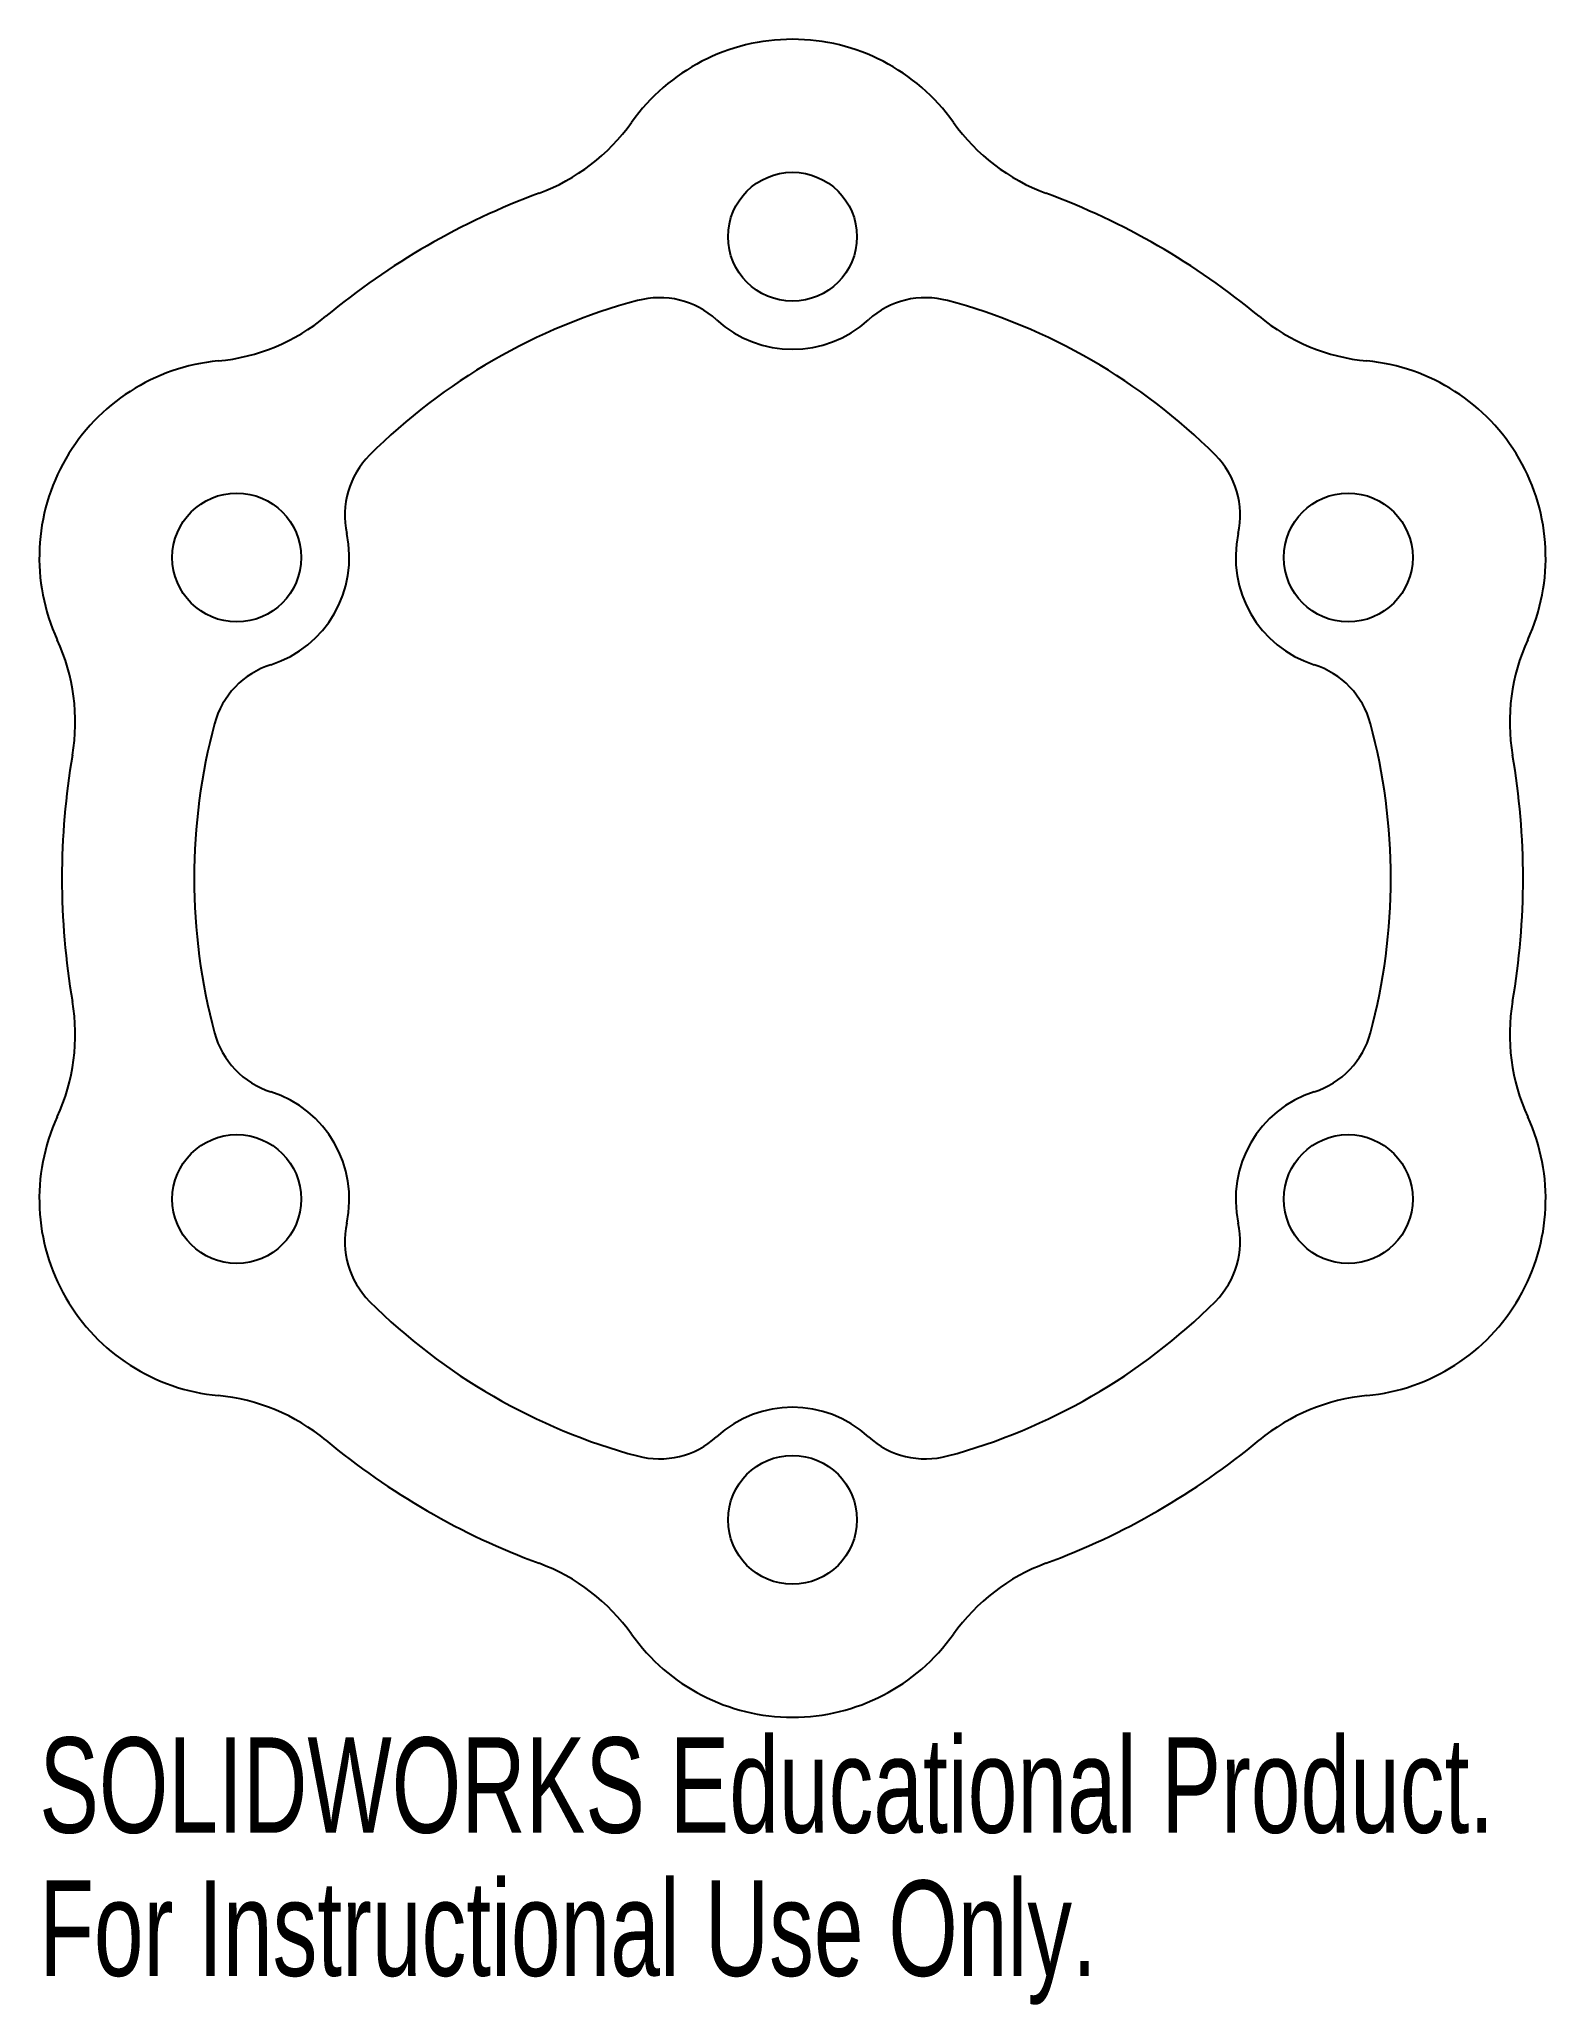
# Model space of a CAD drawing. Header units: millimetres. Extents: x -38.1 to 38.1, y -57.1 to 42.5.
import ezdxf

# ---------------------------------------------------------------- set-up
doc = ezdxf.new("R2010")
doc.units = ezdxf.units.MM
doc.styles.add('SLDTEXTSTYLE0', font='TXT', dxfattribs={"width": 0.7})

msp = doc.modelspace()

# ---------------------------------------------------------------- linework, layer by layer
at = {"color": 7, "linetype": 'Continuous', "lineweight": 25}
for centre in [(0, 32.5), (-28.146, 16.25), (28.146, 16.25), (-28.146, -16.25), (28.146, -16.25), (0, -32.5)]:
    msp.add_circle(centre, 3.264, dxfattribs=at)
for centre, radius, start, end in [((0, 32.5), 10, 35.38294, 144.61706), ((-16.306, 44.081), 10, 290.30004, 324.61706), ((16.306, 44.081), 10, 215.38294, 249.69996), ((0, 0), 37, 110.30004, 129.69996), ((0, 0), 37, 50.30004, 69.69996), ((0, 0), 30.3, 105.02155, 134.97845), ((-6.739, 25.112), 4.3, 47.63322, 105.02155), ((6.739, 25.112), 4.3, 74.97845, 132.36678), ((0, 0), 30.3, 45.02155, 74.97845), ((-30.022, 36.162), 10, 275.38294, 309.69996), ((0, 32.5), 5.7, 227.63322, 312.36678), ((30.022, 36.162), 10, 230.30004, 264.61706), ((-28.146, 16.25), 10, 95.38294, 204.61706), ((28.146, 16.25), 10, 335.38294, 84.61706), ((-18.378, 18.392), 4.3, 134.97845, 192.36678), ((18.378, 18.392), 4.3, 347.63322, 45.02155), ((-28.146, 16.25), 5.7, 287.63322, 12.36678), ((28.146, 16.25), 5.7, 167.63322, 252.36678), ((-46.328, 7.919), 10, 350.30004, 24.61706), ((46.328, 7.919), 10, 155.38294, 189.69996), ((-25.117, 6.72), 4.3, 107.63322, 165.02155), ((25.117, 6.72), 4.3, 14.97845, 72.36678), ((0, 0), 30.3, 165.02155, 194.97845), ((0, 0), 30.3, 345.02155, 14.97845), ((0, 0), 37, 170.30004, 189.69996), ((0, 0), 37, 350.30004, 9.69996), ((-46.328, -7.919), 10, 335.38294, 9.69996), ((46.328, -7.919), 10, 170.30004, 204.61706), ((-25.117, -6.72), 4.3, 194.97845, 252.36678), ((25.117, -6.72), 4.3, 287.63322, 345.02155), ((-28.146, -16.25), 5.7, 347.63322, 72.36678), ((28.146, -16.25), 5.7, 107.63322, 192.36678), ((-28.146, -16.25), 10, 155.38294, 264.61706), ((28.146, -16.25), 10, 275.38294, 24.61706), ((-18.378, -18.392), 4.3, 167.63322, 225.02155), ((18.378, -18.392), 4.3, 314.97845, 12.36678), ((0, 0), 30.3, 225.02155, 254.97845), ((0, 0), 30.3, 285.02155, 314.97845), ((-30.022, -36.162), 10, 50.30004, 84.61706), ((0, -32.5), 5.7, 47.63322, 132.36678), ((30.022, -36.162), 10, 95.38294, 129.69996), ((0, 0), 37, 230.30004, 249.69996), ((-6.739, -25.112), 4.3, 254.97845, 312.36678), ((6.739, -25.112), 4.3, 227.63322, 285.02155), ((0, 0), 37, 290.30004, 309.69996), ((-16.306, -44.081), 10, 35.38294, 69.69996), ((16.306, -44.081), 10, 110.30004, 144.61706), ((0, -32.5), 10, 215.38294, 324.61706)]:
    msp.add_arc(centre, radius, start, end, dxfattribs=at)

# ---------------------------------------------------------------- texts
at = {"color": 7, "linetype": 'Continuous', "char_height": 4.83362, "attachment_point": 1, "style": 'SLDTEXTSTYLE0'}
for s, insert in [('SOLIDWORKS Educational Product.', (-38.146, -43.52)), ('For Instructional Use Only.', (-38.146, -50.77))]:
    msp.add_mtext(s, dxfattribs=dict(at, insert=insert))

doc.saveas('drawing.dxf')
